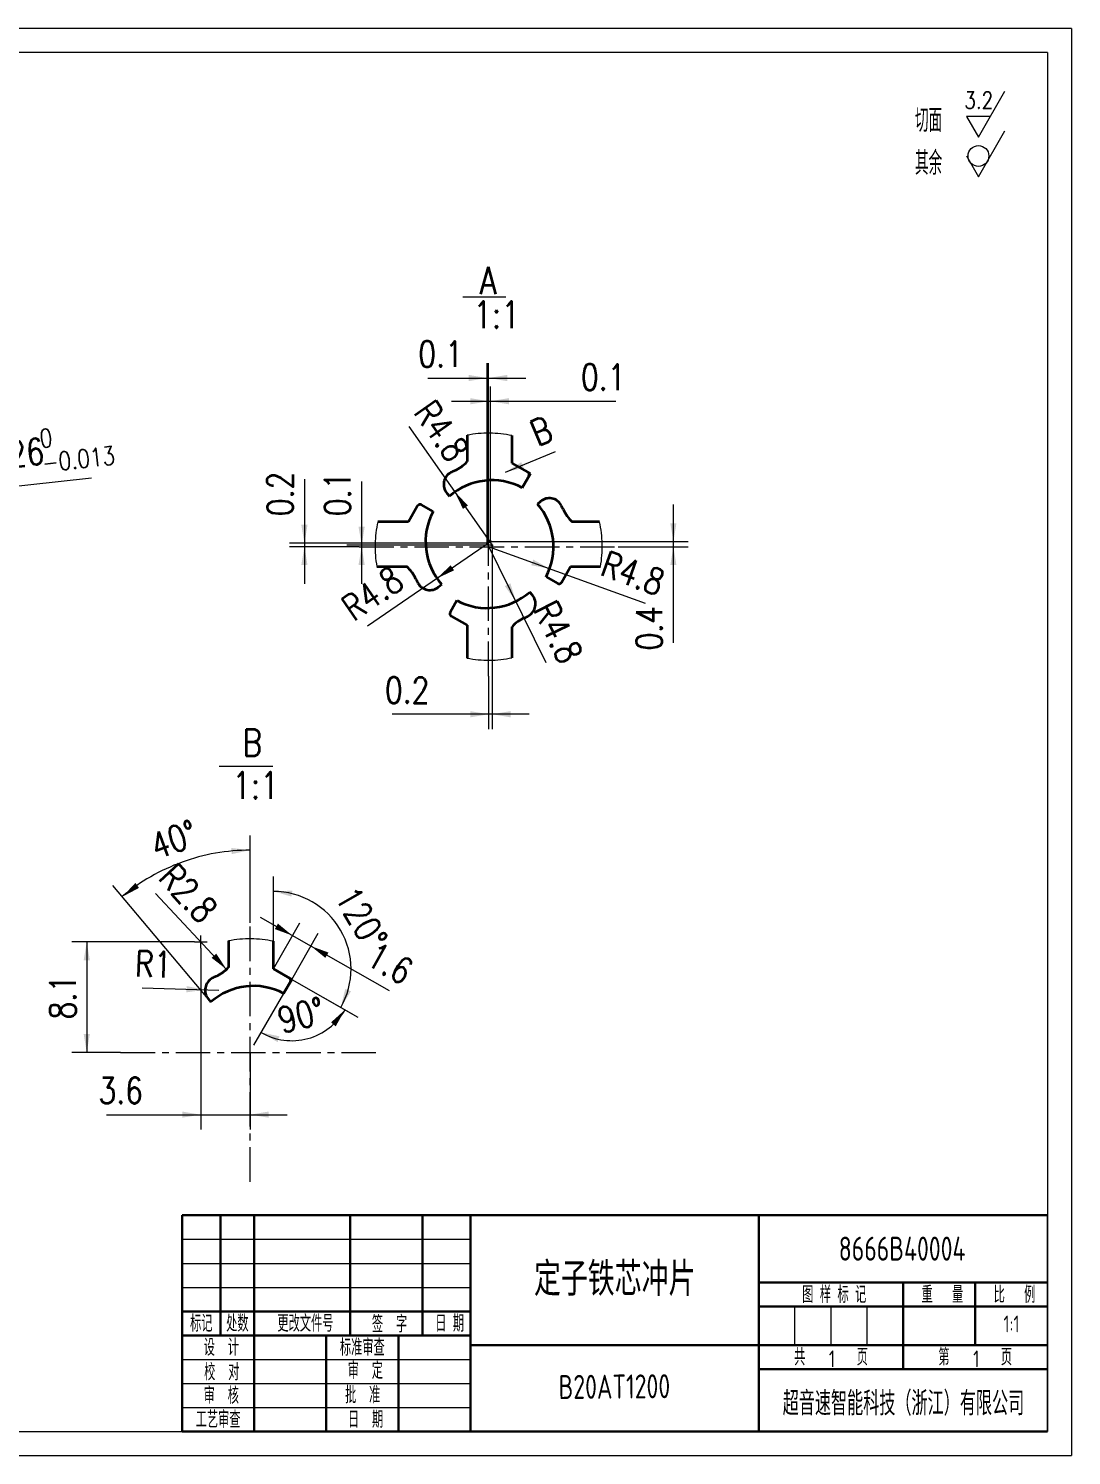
# Model space of a CAD drawing. Header units: millimetres. Extents: x 785 to 933, y 35 to 140.
# Drawn here: x 856.4 to 933.1, y 34.9 to 140 of the extents above; entities that cross this region are included whole.
import ezdxf
from ezdxf.enums import TextEntityAlignment as Align

# ---------------------------------------------------------------- set-up
doc = ezdxf.new("R2010")
doc.units = ezdxf.units.MM
doc.header["$LTSCALE"] = 10
doc.linetypes.add('CENTERX2', pattern=[20.32, 12.7, -2.54, 2.54, -2.54])
doc.layers.get('0').update_dxf_attribs({"lineweight": 35})
for name, color, linetype, lineweight in [('1轮廓实线层', 7, 'Continuous', 30), ('2细线层', 4, 'Continuous', 18), ('6文字层', 3, 'Continuous', 18), ('8符号标注层', 31, 'Continuous', 18), ('中心线层', 1, 'CENTERX2', 15), ('图框层', 7, 'Continuous', 18), ('尺寸线层', 3, 'Continuous', 18), ('粗实线层', 7, 'Continuous', 35)]:
    doc.layers.add(name, color=color, linetype=linetype, lineweight=lineweight)
doc.styles.add('PC_TEXTSTYLE', font='isocp.shx', dxfattribs={"width": 0.8, "bigfont": 'hzfs.shx'})
doc.styles.add('TH_GBDIM', font='romans.shx', dxfattribs={"width": 0.8, "bigfont": 'gbcbig.shx'})
doc.dimstyles.new('TH_GBDIM', dxfattribs={"dimtxt": 3.5, "dimasz": 2.5, "dimexe": 2, "dimexo": 0, "dimgap": 1.5, "dimtad": 1, "dimdec": 1, "dimdsep": 46, "dimtxsty": 'TH_GBDIM', "dimcen": 2.5, "dimdle": 5, "dimclrd": 4, "dimclre": 4, "dimclrt": 3, "dimadec": 0, "dimazin": 2, "dimtfac": 0.714286, "dimtdec": 1, "dimtmove": 0, "dimatfit": 3, "dimfxl": 1, "dimtolj": 1, "dimarcsym": 0})

# ---------------------------------------------------------------- blocks, each defined once
blk = doc.blocks.new('PC_TITLE_BLOCK')
at = {"layer": '1轮廓实线层'}
for p, q in [((-180, 0), (-180, 45)), ((-180, 0), (-180, 45)), ((-180, 45), (0, 45)), ((-172, 20), (-172, 45)), ((-165, 20), (-165, 45)), ((-145, 20), (-145, 45)), ((-130, 20), (-130, 45)), ((-120, 0), (-120, 45)), ((-60, 0), (-60, 45)), ((-60, 31), (0, 31)), ((-30, 13), (-30, 31)), ((-15, 18), (-15, 31)), ((-180, 25), (-120, 25)), ((-60, 26), (0, 26)), ((-180, 20), (-120, 20)), ((-165, 0), (-165, 20)), ((-150, 0), (-150, 20)), ((-135, 0), (-135, 20)), ((-120, 18), (0, 18)), ((-60, 13), (0, 13)), ((-180, 0), (0, 0))]:
    blk.add_line(p, q, dxfattribs=at)
at = {"layer": '2细线层'}
for p, q in [((-180, 40), (-120, 40)), ((-180, 35), (-120, 35)), ((-180, 30), (-120, 30)), ((-180, 15), (-120, 15)), ((-180, 10), (-120, 10)), ((-180, 5), (-120, 5))]:
    blk.add_line(p, q, dxfattribs=at)
at = {"layer": '2细线层', "color": 75}
for p, q in [((-52.5, 18), (-52.5, 26)), ((-45, 18), (-45, 26)), ((-37.5, 18), (-37.5, 26))]:
    blk.add_line(p, q, dxfattribs=at)
at = {"layer": '图框层'}
blk.add_line((0, 0), (0, 45), dxfattribs=at)
at = {"style": 'PC_TEXTSTYLE'}
blk.add_attdef('图纸张数', (0, 0), '', height=5, dxfattribs=at)
at = {"layer": '6文字层', "attachment_point": 5, "style": 'PC_TEXTSTYLE'}
for s, insert, char_height, width in [('{\\W0.667; 图 样 标 记 }', (-45, 28.5), 3.5, 23.1282), ('{\\W0.667; 重   量 }', (-22.5, 28.5), 3.5, 16.008), ('{\\W0.667; 比   例 }', (-7.5, 28.5), 3.5, 16.008), ('{\\W0.667;标记}', (-176, 22.5), 3.5, 6.7992), ('{\\W0.667;处数}', (-168.5, 22.5), 3.5, 6.6825), ('{\\W0.667; 更改文件号 }', (-155, 22.5), 3.5, 19.7599), ('{\\W0.667; 签  字 }', (-137.51, 22.37), 3.5, 13.7569), ('{\\W0.667; 日 期 }', (-125, 22.5), 3.5, 11.5058), ('{\\W0.667; 设  计 }', (-172.5, 17.5), 3.5, 13.7569), ('{\\W0.667;标准审查}', (-142.5, 17.5), 3.5, 13.8611), ('{\\W0.667;共        页}', (-45, 15.5), 3.5, 24.4581), ('{\\W0.667;第        页}', (-15, 15.5), 3.5, 24.4289), ('{\\W0.667; 校  对 }', (-172.4, 12.37), 3.5, 13.7569), ('{\\W0.667; 审  定 }', (-142.53, 12.68), 3.5, 13.7569), ('{\\W0.667; 审  核 }', (-172.5, 7.5), 3.5, 13.7569), ('{\\W0.667;批  准}', (-142.43, 7.6), 3.5, 11.068), ('{\\W0.67;超音速智能科技（浙江）有限公司}', (-29.93, 5.8), 5, 74.6825), ('{\\W0.667;工艺审查}', (-172.5, 2.5), 3.5, 13.5109), ('{\\W0.667; 日  期 }', (-142.5, 2.5), 3.5, 13.7569)]:
    blk.add_mtext(s, dxfattribs=dict(at, insert=insert, char_height=char_height, width=width))
at = {"layer": '6文字层', "style": 'PC_TEXTSTYLE'}
for tag, p, height, width in [('图样代号', (-56.96, 35.53), 5, 2.17699), ('图样名称', (-116.78, 28.23), 7, 1.54867), ('重量', (-28.88, 20.51), 3.5, 1.48171), ('比例', (-13.53, 20.62), 3.5, 1.46843), ('设计', (-163.77, 15.45), 3.5, 1.50488), ('标准审查', (-133.59, 15.31), 3.5, 0.732355), ('共几页', (-49.76, 13.35), 3.5, 0.782855), ('第几页', (-19.69, 13.35), 3.5, 0.776067), ('校对', (-163.77, 10.48), 3.5, 1.48051), ('审定', (-133.8, 10.61), 3.5, 1.49481), ('审核', (-163.87, 5.38), 3.5, 1.51106), ('批准', (-133.7, 5.38), 3.5, 1.49471), ('工艺审查', (-163.87, 0.41), 3.5, 0.741847), ('日期', (-134.08, 0.41), 3.5, 1.54617)]:
    blk.add_attdef(tag, p, '', height=height, dxfattribs=dict(at, width=width))
at = {"layer": '6文字层', "style": 'PC_TEXTSTYLE', "width": 0.986205}
blk.add_attdef('产品名称或材料标记', (-117.65, 6.59), '', height=5, rotation=0.4655, dxfattribs=at)
blk = doc.blocks.new('*X12')
at = {"layer": '尺寸线层', "linetype": 'Continuous', "transparency": 16777216}
blk.add_hatch(color=4, dxfattribs=at).paths.add_polyline_path([(887.73, 105.86), (888.7, 104.88), (888.33, 104.62)], flags=0)
at = {"layer": '尺寸线层', "color": 4, "linetype": 'Continuous', "transparency": 16777216}
blk.add_line((884.35, 110.68), (890.47, 101.96), dxfattribs=at)
at = {"layer": '尺寸线层', "color": 3, "linetype": 'Continuous', "transparency": 16777216, "insert": (886.75, 110.36), "char_height": 1.911, "width": 6.552, "attachment_point": 5, "rotation": 305.046, "style": 'TH_GBDIM'}
blk.add_mtext('R4.8', dxfattribs=at)
blk = doc.blocks.new('*X13')
at = {"layer": '尺寸线层', "linetype": 'Continuous', "transparency": 16777216}
blk.add_hatch(color=4, dxfattribs=at).paths.add_polyline_path([(894.71, 100.22), (893.35, 100.47), (893.5, 100.89)], flags=0)
at = {"layer": '尺寸线层', "color": 4, "linetype": 'Continuous', "transparency": 16777216}
blk.add_line((901.76, 97.66), (890.22, 101.84), dxfattribs=at)
at = {"layer": '尺寸线层', "color": 3, "linetype": 'Continuous', "transparency": 16777216, "insert": (900.83, 99.88), "char_height": 1.911, "width": 6.552, "attachment_point": 5, "rotation": 340.0637, "style": 'TH_GBDIM'}
blk.add_mtext('R4.8', dxfattribs=at)
blk = doc.blocks.new('*X14')
at = {"layer": '尺寸线层', "linetype": 'Continuous', "transparency": 16777216}
blk.add_hatch(color=4, dxfattribs=at).paths.add_polyline_path([(886.42, 99.51), (887.42, 100.47), (887.68, 100.1)], flags=0)
at = {"layer": '尺寸线层', "color": 4, "linetype": 'Continuous', "transparency": 16777216}
blk.add_line((881.31, 96), (890.35, 102.21), dxfattribs=at)
at = {"layer": '尺寸线层', "color": 3, "linetype": 'Continuous', "transparency": 16777216, "insert": (881.66, 98.39), "char_height": 1.911, "width": 6.552, "attachment_point": 5, "rotation": 34.4411, "style": 'TH_GBDIM'}
blk.add_mtext('R4.8', dxfattribs=at)
blk = doc.blocks.new('*X15')
at = {"layer": '尺寸线层', "linetype": 'Continuous', "transparency": 16777216}
blk.add_hatch(color=4, dxfattribs=at).paths.add_polyline_path([(892.22, 97.82), (891.41, 98.94), (891.82, 99.14)], flags=0)
at = {"layer": '尺寸线层', "color": 4, "linetype": 'Continuous', "transparency": 16777216}
blk.add_line((894.46, 93.29), (890.11, 102.09), dxfattribs=at)
at = {"layer": '尺寸线层', "color": 3, "linetype": 'Continuous', "transparency": 16777216, "insert": (895.33, 95.55), "char_height": 1.911, "width": 6.552, "attachment_point": 5, "rotation": 296.3444, "style": 'TH_GBDIM'}
blk.add_mtext('R4.8', dxfattribs=at)
blk = doc.blocks.new('*X16')
at = {"layer": '尺寸线层', "linetype": 'Continuous', "transparency": 16777216}
for points in [[(890.22, 112.55), (888.86, 112.78), (888.86, 112.32)], [(890.35, 112.55), (891.72, 112.78), (891.72, 112.32)]]:
    blk.add_hatch(color=4, dxfattribs=at).paths.add_polyline_path(points, flags=0)
at = {"layer": '尺寸线层', "color": 4, "linetype": 'Continuous', "transparency": 16777216}
for p, q in [((890.22, 102.3), (890.22, 113.64)), ((890.35, 102.3), (890.35, 113.64)), ((887.49, 112.55), (899.58, 112.55))]:
    blk.add_line(p, q, dxfattribs=at)
at = {"layer": '尺寸线层', "color": 3, "linetype": 'CENTERX2', "transparency": 16777216, "insert": (898.65, 114.33), "char_height": 1.911, "width": 3.822, "attachment_point": 5, "style": 'TH_GBDIM'}
blk.add_mtext('0.1', dxfattribs=at)
blk = doc.blocks.new('*X17')
at = {"layer": '尺寸线层', "linetype": 'Continuous', "transparency": 16777216}
for points in [[(903.82, 102.21), (903.59, 103.57), (904.04, 103.57)], [(903.82, 101.84), (903.59, 100.48), (904.04, 100.48)]]:
    blk.add_hatch(color=4, dxfattribs=at).paths.add_polyline_path(points, flags=0)
at = {"layer": '尺寸线层', "color": 4, "linetype": 'Continuous', "transparency": 16777216}
for p, q in [((903.82, 94.75), (903.82, 104.94)), ((890.44, 102.21), (904.91, 102.21)), ((899.76, 101.84), (904.91, 101.84))]:
    blk.add_line(p, q, dxfattribs=at)
at = {"layer": '尺寸线层', "color": 3, "linetype": 'CENTERX2', "transparency": 16777216, "insert": (902.04, 95.84), "char_height": 1.911, "width": 4.368, "attachment_point": 5, "rotation": 90, "style": 'TH_GBDIM'}
blk.add_mtext('0.4', dxfattribs=at)
blk = doc.blocks.new('*X18')
at = {"layer": '尺寸线层', "linetype": 'Continuous', "transparency": 16777216}
for points in [[(890.22, 89.5), (888.86, 89.27), (888.86, 89.73)], [(890.47, 89.5), (891.84, 89.27), (891.84, 89.73)]]:
    blk.add_hatch(color=4, dxfattribs=at).paths.add_polyline_path(points, flags=0)
at = {"layer": '尺寸线层', "color": 4, "linetype": 'Continuous', "transparency": 16777216}
for p, q in [((890.47, 101.87), (890.47, 88.41)), ((890.22, 92.31), (890.22, 88.41)), ((893.2, 89.5), (883.13, 89.5))]:
    blk.add_line(p, q, dxfattribs=at)
at = {"layer": '尺寸线层', "color": 3, "linetype": 'CENTERX2', "transparency": 16777216, "insert": (884.22, 91.27), "char_height": 1.911, "width": 4.368, "attachment_point": 5, "style": 'TH_GBDIM'}
blk.add_mtext('0.2', dxfattribs=at)
blk = doc.blocks.new('*X19')
at = {"layer": '尺寸线层', "linetype": 'Continuous', "transparency": 16777216}
for points in [[(880.87, 101.96), (881.1, 103.32), (880.64, 103.32)], [(880.87, 101.84), (881.1, 100.48), (880.64, 100.48)]]:
    blk.add_hatch(color=4, dxfattribs=at).paths.add_polyline_path(points, flags=0)
at = {"layer": '尺寸线层', "color": 4, "linetype": 'Continuous', "transparency": 16777216}
for p, q in [((880.87, 106.65), (880.87, 99.11)), ((890.38, 101.96), (879.78, 101.96)), ((880.69, 101.84), (881.96, 101.84))]:
    blk.add_line(p, q, dxfattribs=at)
at = {"layer": '尺寸线层', "color": 3, "linetype": 'CENTERX2', "transparency": 16777216, "insert": (879.1, 105.72), "char_height": 1.911, "width": 3.822, "attachment_point": 5, "rotation": 90, "style": 'TH_GBDIM'}
blk.add_mtext('0.1', dxfattribs=at)
blk = doc.blocks.new('*X20')
at = {"layer": '尺寸线层', "linetype": 'Continuous', "transparency": 16777216}
for points in [[(876.66, 102.09), (876.89, 103.45), (876.43, 103.45)], [(876.66, 101.84), (876.89, 100.48), (876.43, 100.48)]]:
    blk.add_hatch(color=4, dxfattribs=at).paths.add_polyline_path(points, flags=0)
at = {"layer": '尺寸线层', "color": 4, "linetype": 'Continuous', "transparency": 16777216}
for p, q in [((876.66, 106.81), (876.66, 99.11)), ((890.02, 102.09), (875.57, 102.09)), ((880.69, 101.84), (875.57, 101.84))]:
    blk.add_line(p, q, dxfattribs=at)
at = {"layer": '尺寸线层', "color": 3, "linetype": 'CENTERX2', "transparency": 16777216, "insert": (874.88, 105.72), "char_height": 1.911, "width": 4.368, "attachment_point": 5, "rotation": 90, "style": 'TH_GBDIM'}
blk.add_mtext('0.2', dxfattribs=at)
blk = doc.blocks.new('*X21')
at = {"layer": '尺寸线层', "linetype": 'Continuous', "transparency": 16777216}
for points in [[(890.11, 114.26), (888.74, 114.49), (888.74, 114.03)], [(890.22, 114.26), (891.59, 114.49), (891.59, 114.03)]]:
    blk.add_hatch(color=4, dxfattribs=at).paths.add_polyline_path(points, flags=0)
at = {"layer": '尺寸线层', "color": 4, "linetype": 'Continuous', "transparency": 16777216}
for p, q in [((890.11, 102.18), (890.11, 115.35)), ((890.22, 111.37), (890.22, 115.35)), ((885.75, 114.26), (892.95, 114.26))]:
    blk.add_line(p, q, dxfattribs=at)
at = {"layer": '尺寸线层', "color": 3, "linetype": 'CENTERX2', "transparency": 16777216, "insert": (886.68, 116.03), "char_height": 1.911, "width": 3.822, "attachment_point": 5, "style": 'TH_GBDIM'}
blk.add_mtext('0.1', dxfattribs=at)
blk = doc.blocks.new('*X22')
at = {"layer": '尺寸线层', "linetype": 'Continuous', "transparency": 16777216}
for points in [[(874.38, 76.46), (875.7, 76.07), (875.78, 76.51)], [(879.34, 67.91), (879.66, 69.26), (880.09, 69.1)]]:
    blk.add_hatch(color=4, dxfattribs=at).paths.add_polyline_path(points, flags=0)
at = {"layer": '尺寸线层', "color": 4, "linetype": 'Continuous', "transparency": 16777216}
for p, q in [((874.38, 72.78), (874.38, 77.55)), ((875.73, 69.97), (880.29, 67.37))]:
    blk.add_line(p, q, dxfattribs=at)
for start, end in [(30.1421, 90), (330.2842, 30.1421)]:
    blk.add_arc((874.38, 70.74), 5.71, start, end, dxfattribs=at)
at = {"layer": '尺寸线层', "color": 3, "linetype": 'CENTERX2', "transparency": 16777216, "insert": (880.85, 74.5), "char_height": 1.911, "width": 6.7704, "attachment_point": 5, "rotation": 300.1421, "style": 'TH_GBDIM'}
blk.add_mtext('120%%D', dxfattribs=at)
blk = doc.blocks.new('*X23')
at = {"layer": '尺寸线层', "linetype": 'Continuous', "transparency": 16777216}
for points in [[(875.78, 73.2), (874.71, 74.08), (874.48, 73.68)], [(877.13, 72.43), (878.43, 71.95), (878.2, 71.56)]]:
    blk.add_hatch(color=4, dxfattribs=at).paths.add_polyline_path(points, flags=0)
at = {"layer": '尺寸线层', "color": 4, "linetype": 'Continuous', "transparency": 16777216}
for p, q in [((873.41, 74.56), (882.89, 69.15)), ((874.38, 70.74), (876.32, 74.15)), ((875.73, 69.97), (877.67, 73.38))]:
    blk.add_line(p, q, dxfattribs=at)
at = {"layer": '尺寸线层', "color": 3, "linetype": 'CENTERX2', "transparency": 16777216, "insert": (882.96, 71.15), "char_height": 1.911, "width": 3.822, "attachment_point": 5, "rotation": 330.2842, "style": 'TH_GBDIM'}
blk.add_mtext('1.6', dxfattribs=at)
blk = doc.blocks.new('*X24')
at = {"layer": '尺寸线层', "linetype": 'Continuous', "transparency": 16777216}
for points in [[(879.65, 67.74), (878.62, 66.81), (878.96, 66.51)], [(873.47, 66.07), (874.82, 65.78), (874.69, 65.35)]]:
    blk.add_hatch(color=4, dxfattribs=at).paths.add_polyline_path(points, flags=0)
at = {"layer": '尺寸线层', "color": 4, "linetype": 'Continuous', "transparency": 16777216}
for p, q in [((875.73, 69.97), (880.59, 67.2)), ((875.13, 68.94), (872.92, 65.12))]:
    blk.add_line(p, q, dxfattribs=at)
for start, end in [(285.1421, 330.2842), (240, 285.1421)]:
    blk.add_arc((875.73, 69.97), 4.51, start, end, dxfattribs=at)
at = {"layer": '尺寸线层', "color": 3, "linetype": 'CENTERX2', "transparency": 16777216, "insert": (876.42, 67.33), "char_height": 1.911, "width": 5.2416, "attachment_point": 5, "rotation": 14.6661, "style": 'TH_GBDIM'}
blk.add_mtext('90%%D', dxfattribs=at)
blk = doc.blocks.new('*X25')
at = {"layer": '尺寸线层', "linetype": 'Continuous', "transparency": 16777216}
blk.add_hatch(color=4, dxfattribs=at).paths.add_polyline_path([(870.93, 70.71), (869.83, 71.56), (870.17, 71.87)], flags=0)
at = {"layer": '尺寸线层', "color": 4, "linetype": 'Continuous', "transparency": 16777216}
blk.add_line((870.93, 70.71), (865.7, 76.31), dxfattribs=at)
at = {"layer": '尺寸线层', "color": 3, "linetype": 'Continuous', "transparency": 16777216, "insert": (868.11, 76.32), "char_height": 1.911, "width": 6.552, "attachment_point": 5, "rotation": 313.1188, "style": 'TH_GBDIM'}
blk.add_mtext('R2.8', dxfattribs=at)
blk = doc.blocks.new('*X26')
at = {"layer": '尺寸线层', "linetype": 'Continuous', "transparency": 16777216}
for points in [[(872.66, 79.49), (871.31, 79.2), (871.28, 79.65)], [(863.26, 76.06), (864.48, 76.71), (864.22, 77.08)]]:
    blk.add_hatch(color=4, dxfattribs=at).paths.add_polyline_path(points, flags=0)
at = {"layer": '尺寸线层', "color": 4, "linetype": 'Continuous', "transparency": 16777216}
for p, q in [((872.66, 74.13), (872.66, 80.58)), ((869.58, 68.53), (862.56, 76.9))]:
    blk.add_line(p, q, dxfattribs=at)
for start, end in [(90, 110), (110, 130)]:
    blk.add_arc((872.66, 64.86), 14.63, start, end, dxfattribs=at)
at = {"layer": '尺寸线层', "color": 3, "linetype": 'CENTERX2', "transparency": 16777216, "insert": (867.05, 80.27), "char_height": 1.911, "width": 5.2416, "attachment_point": 5, "rotation": 20, "style": 'TH_GBDIM'}
blk.add_mtext('40%%D', dxfattribs=at)
blk = doc.blocks.new('*X27')
at = {"layer": '尺寸线层', "linetype": 'Continuous', "transparency": 16777216}
blk.add_hatch(color=4, dxfattribs=at).paths.add_polyline_path([(869.35, 69.21), (867.99, 69.48), (867.97, 69.02)], flags=0)
at = {"layer": '尺寸线层', "color": 4, "linetype": 'Continuous', "transparency": 16777216}
blk.add_line((864.72, 69.35), (870.35, 69.18), dxfattribs=at)
at = {"layer": '尺寸线层', "color": 3, "linetype": 'Continuous', "transparency": 16777216, "insert": (865.54, 71.1), "char_height": 1.911, "width": 3.822, "attachment_point": 5, "rotation": 358.2192, "style": 'TH_GBDIM'}
blk.add_mtext('R1', dxfattribs=at)
blk = doc.blocks.new('*X28')
at = {"layer": '尺寸线层', "linetype": 'Continuous', "transparency": 16777216}
blk.add_hatch(color=4, dxfattribs=at).paths.add_polyline_path([(891.45, 107.33), (892.62, 108.06), (892.8, 107.64)], flags=0)
at = {"layer": '尺寸线层', "color": 4, "linetype": 'Continuous', "transparency": 16777216}
blk.add_line((891.45, 107.33), (895.13, 108.86), dxfattribs=at)
at = {"layer": '尺寸线层', "color": 3, "linetype": 'Continuous', "transparency": 16777216, "insert": (894.09, 110.35), "char_height": 1.91, "width": 3.822, "attachment_point": 5, "rotation": 22.6385, "style": 'TH_GBDIM'}
blk.add_mtext('B', dxfattribs=at)
blk = doc.blocks.new('*X29')
at = {"layer": '尺寸线层', "linetype": 'Continuous', "transparency": 16777216}
for points in [[(860.64, 72.74), (860.87, 71.37), (860.41, 71.37)], [(860.64, 64.6), (860.87, 65.96), (860.41, 65.96)]]:
    blk.add_hatch(color=4, dxfattribs=at).paths.add_polyline_path(points, flags=0)
at = {"layer": '尺寸线层', "color": 4, "linetype": 'Continuous', "transparency": 16777216}
for p, q in [((868.58, 72.74), (859.55, 72.74)), ((860.64, 72.74), (860.64, 64.6)), ((863.13, 64.6), (859.55, 64.6))]:
    blk.add_line(p, q, dxfattribs=at)
at = {"layer": '尺寸线层', "color": 3, "linetype": 'CENTERX2', "transparency": 16777216, "insert": (858.87, 68.67), "char_height": 1.911, "width": 3.822, "attachment_point": 5, "rotation": 90, "style": 'TH_GBDIM'}
blk.add_mtext('8.1', dxfattribs=at)
blk = doc.blocks.new('*X30')
at = {"layer": '尺寸线层', "linetype": 'Continuous', "transparency": 16777216}
for points in [[(869.04, 60.01), (867.67, 60.24), (867.67, 59.79)], [(872.66, 60.01), (874.03, 60.24), (874.03, 59.79)]]:
    blk.add_hatch(color=4, dxfattribs=at).paths.add_polyline_path(points, flags=0)
at = {"layer": '尺寸线层', "color": 4, "linetype": 'Continuous', "transparency": 16777216}
for p, q in [((869.04, 72.28), (869.04, 58.92)), ((872.66, 64.6), (872.66, 58.92)), ((862.1, 60.01), (875.39, 60.01))]:
    blk.add_line(p, q, dxfattribs=at)
at = {"layer": '尺寸线层', "color": 3, "linetype": 'CENTERX2', "transparency": 16777216, "insert": (863.14, 61.79), "char_height": 1.911, "width": 4.1496, "attachment_point": 5, "style": 'TH_GBDIM'}
blk.add_mtext('3.6', dxfattribs=at)
blk = doc.blocks.new('*X37')
at = {"color": 3, "true_color": 0x00ff00, "char_height": 1.911, "attachment_point": 1, "rotation": 6.3225, "style": 'TH_GBDIM'}
for s, insert, width in [('{\\H0.7071x;0}', (857.1, 110.45), 13.8988), ('%%C26', (853.47, 109.42), 28.75), ('{\\H0.7071x;-0.013}', (857.29, 108.66), 13.8988)]:
    blk.add_mtext(s, dxfattribs=dict(at, insert=insert, width=width))
blk = doc.blocks.new('*X36')
at = {"layer": '尺寸线层', "linetype": 'Continuous', "transparency": 16777216}
for points in [[(846.9, 105.32), (845.57, 104.95), (845.52, 105.4)], [(821.06, 102.46), (822.44, 102.38), (822.39, 102.84)]]:
    blk.add_hatch(color=4, dxfattribs=at).paths.add_polyline_path(points, flags=0)
at = {"layer": '尺寸线层', "color": 4, "linetype": 'Continuous', "transparency": 16777216}
blk.add_line((860.99, 106.88), (821.06, 102.46), dxfattribs=at)
at = {"layer": '尺寸线层', "color": 3, "linetype": 'CENTERX2', "transparency": 16777216}
blk.add_blockref('*X37', (0, 0), dxfattribs=at)

msp = doc.modelspace()

# ---------------------------------------------------------------- linework, layer by layer
at = {"layer": '2细线层'}
for p, q in [((933.11, 140), (784.51, 140)), ((933.11, 140), (933.11, 34.92)), ((784.51, 34.92), (933.11, 34.92))]:
    msp.add_line(p, q, dxfattribs=at)
at = {"layer": '2细线层', "linetype": 'CENTERX2'}
for centre, start, end in [((890.22, 101.84), 78.1653, 100.9242), ((890.22, 101.84), 167.3378, 190.1017), ((890.22, 101.84), 349.8983, 12.6622), ((890.22, 101.84), 259.0758, 281.8347), ((872.66, 64.6), 78.1653, 100.9242)]:
    msp.add_arc(centre, 8.36, start, end, dxfattribs=at)
at = {"layer": '8符号标注层'}
for points in [[(926.27, 132), (928.2, 135.38)], [(927.15, 133.53), (925.39, 133.53)], [(925.39, 133.53), (926.27, 132)], [(926.27, 129.08), (928.2, 132.46)], [(925.39, 130.61), (926.27, 129.08)]]:
    msp.add_lwpolyline(points, dxfattribs=at)
msp.add_circle((926.27, 130.61), 0.765, dxfattribs=at)
at = {"layer": '中心线层', "linetype": 'CENTERX2', "ltscale": 0.02}
for p, q in [((890.22, 92.31), (890.22, 111.37)), ((890.19, 102.09), (890.02, 102.09)), ((890.11, 102.18), (890.11, 102)), ((890.44, 102.21), (890.27, 102.21)), ((890.35, 102.3), (890.35, 102.12)), ((890.38, 101.96), (890.56, 101.96)), ((890.47, 101.87), (890.47, 102.05)), ((880.69, 101.84), (899.76, 101.84)), ((872.66, 55.07), (872.66, 74.13)), ((868.58, 72.74), (869.5, 72.74)), ((869.04, 72.28), (869.04, 73.2)), ((863.13, 64.6), (882.2, 64.6))]:
    msp.add_line(p, q, dxfattribs=at)
at = {"layer": '图框层'}
for p, q in [((931.34, 138.23), (793.36, 138.23)), ((931.34, 138.23), (931.34, 36.68)), ((793.36, 36.68), (931.34, 36.68))]:
    msp.add_line(p, q, dxfattribs=at)
at = {"layer": '尺寸线层', "linetype": 'CENTERX2'}
for p, q in [((888.32, 120.25), (891.48, 120.25)), ((870.39, 85.68), (874.34, 85.68))]:
    msp.add_line(p, q, dxfattribs=at)
at = {"layer": '粗实线层'}
for p, q in [((888.64, 110.05), (888.64, 108.1)), ((891.94, 107.99), (891.94, 110.03)), ((893.29, 107.22), (891.94, 107.99)), ((892.69, 106.18), (893.29, 107.22)), ((887.14, 105.78), (887.33, 105.55)), ((894.04, 105.17), (893.81, 104.98)), ((884.99, 104.84), (884.33, 103.67)), ((886.13, 104.42), (885.27, 104.92)), ((884.33, 103.67), (882.06, 103.67)), ((898.38, 103.67), (896.37, 103.67)), ((881.99, 100.37), (884.21, 100.37)), ((895.59, 99.21), (896.25, 100.37)), ((896.25, 100.37), (898.46, 100.37)), ((886.54, 98.88), (886.77, 99.07)), ((894.45, 99.62), (895.31, 99.13)), ((887.89, 97.87), (887.39, 97)), ((893.44, 98.27), (893.25, 98.5)), ((887.47, 96.73), (888.64, 96.06)), ((888.64, 96.06), (888.64, 93.63)), ((891.94, 93.66), (891.94, 95.94)), ((871.08, 72.81), (871.08, 70.86)), ((874.38, 70.74), (874.38, 72.78)), ((875.73, 69.97), (874.38, 70.74)), ((875.13, 68.94), (875.73, 69.97)), ((869.58, 68.53), (869.77, 68.3))]:
    msp.add_line(p, q, dxfattribs=at)
for centre, radius, start, end in [((887.91, 106.42), 1, 118.463, 220), ((890.29, 102.02), 6, 115.3769, 118.463), ((886.6, 109.98), 2.77, 293.7849, 317.3579), ((893.01, 107.14), 0.2, 330, 61.9761), ((890.47, 101.96), 4.77, 62.298, 131.183), ((894.68, 104.41), 1, 28.463, 130), ((885.17, 104.75), 0.2, 60, 151.9761), ((890.35, 102.21), 4.77, 152.298, 221.183), ((890.22, 101.84), 4.77, 332.298, 41.183), ((890.29, 102.02), 6, 25.3769, 28.463), ((898.25, 105.71), 2.77, 203.7849, 227.3579), ((882.33, 98.33), 2.77, 23.7849, 47.3579), ((890.29, 102.02), 6, 205.3769, 208.463), ((885.89, 99.64), 1, 208.463, 310), ((895.41, 99.3), 0.2, 240, 331.9761), ((890.11, 102.09), 4.77, 242.298, 311.183), ((892.67, 97.63), 1, 298.463, 40), ((887.56, 96.9), 0.2, 150, 241.9761), ((890.29, 102.02), 6, 295.3769, 298.463), ((893.98, 94.07), 2.77, 113.7849, 137.3579), ((869.04, 72.74), 2.77, 293.7849, 317.3579), ((870.35, 69.18), 1, 118.463, 220), ((872.91, 64.72), 4.77, 62.298, 131.183), ((872.73, 64.78), 6, 115.3769, 118.463), ((875.45, 69.9), 0.2, 330, 61.9761)]:
    msp.add_arc(centre, radius, start, end, dxfattribs=at)

# ---------------------------------------------------------------- block references
at = {"layer": '图框层'}
ref = msp.add_blockref('PC_TITLE_BLOCK', (931.34, 36.68), dxfattribs=dict(at, xscale=0.353808, yscale=0.353808, zscale=0.353808))
ref.add_attrib('产品名称或材料标记', 'B20AT1200', dxfattribs={"layer": '6文字层', "height": 1.769, "rotation": 0.4655, "style": 'PC_TEXTSTYLE', "width": 0.8}).set_placement((899.48, 39.1), align=Align.CENTER)
ref.add_attrib('共几页', '1', dxfattribs={"layer": '6文字层', "height": 1.24, "style": 'PC_TEXTSTYLE', "width": 0.8}).set_placement((915.49, 41.41), align=Align.CENTER)
ref.add_attrib('第几页', '1', dxfattribs={"layer": '6文字层', "height": 1.24, "style": 'PC_TEXTSTYLE', "width": 0.8}).set_placement((926.11, 41.41), align=Align.CENTER)
ref.add_attrib('图样名称', '定子铁芯冲片', dxfattribs={"layer": '6文字层', "height": 2.477, "style": 'PC_TEXTSTYLE', "width": 0.8}).set_placement((899.5, 46.67), align=Align.CENTER)
ref.add_attrib('图样代号', '8666B40004', dxfattribs={"layer": '6文字层', "height": 1.769, "style": 'PC_TEXTSTYLE', "width": 0.8}).set_placement((920.65, 49.26), align=Align.CENTER)
ref.add_attrib('比例', '1:1', dxfattribs={"layer": '6文字层', "height": 1.238, "style": 'PC_TEXTSTYLE', "width": 0.8}).set_placement((928.7, 43.98), align=Align.CENTER)

# ---------------------------------------------------------------- texts
at = {"layer": '8符号标注层', "color": 3, "lineweight": 0, "attachment_point": 7, "style": 'PC_TEXTSTYLE'}
for s, insert, char_height, width in [('{\\Fromans,gbcbig;3.2}', (925.23, 134.1), 1.2383, 2.0167), ('{\\Fromans,gbcbig;切面}', (921.6, 132.37), 1.7337, 3.9007), ('{\\Fromans,gbcbig;其余}', (921.6, 129.22), 1.7337, 3.9874)]:
    msp.add_mtext(s, dxfattribs=dict(at, insert=insert, char_height=char_height, width=width))
at = {"layer": '尺寸线层', "linetype": 'CENTERX2', "char_height": 2, "attachment_point": 1, "style": 'TH_GBDIM'}
for s, insert, width in [('A', (889.56, 122.44), 1.8056), ('1:1', (889.08, 119.93), 1.8056), ('B', (872.09, 88.41), 2.257), ('1:1', (871.34, 85.27), 2.257)]:
    msp.add_mtext(s, dxfattribs=dict(at, insert=insert, width=width))

# ---------------------------------------------------------------- dimensions: what is measured, and where the dimension line sits
at = {"layer": '尺寸线层', "linetype": 'CENTERX2'}
for base, p1, p2, angle, picture, middle in [((890.22, 114.26), (890.11, 102.18), (890.22, 111.37), 0, '*X21', (886.68, 114.26)), ((890.35, 112.55), (890.22, 102.3), (890.35, 102.3), 0, '*X16', (898.65, 112.55)), ((876.6585, 101.8415), (890.0183, 102.0898), (880.6919, 101.8415), 270, '*X20', (876.6585, 105.7219)), ((880.87, 101.84), (890.38, 101.96), (880.69, 101.84), 270, '*X19', (880.87, 105.72)), ((903.82, 102.21), (899.76, 101.84), (890.44, 102.21), 90, '*X17', (903.82, 95.84))]:
    dim = msp.add_linear_dim(base=base, p1=p1, p2=p2, angle=angle, dimstyle='TH_GBDIM', override={"dimscale": 0.546, "dimsah": 1, "dimtfill": 1, "dimtzin": 8}, dxfattribs=at)
    dim.commit()
    dim.dimension.update_dxf_attribs({"geometry": picture, "text_midpoint": middle, "dimtype": 160})
for center, mpoint, picture, middle in [((890.47, 101.96), (887.73, 105.86), '*X12', (885.29, 109.34)), ((890.35, 102.21), (886.42, 99.51), '*X14', (882.66, 96.93)), ((890.11, 102.09), (892.22, 97.82), '*X15', (893.74, 94.76)), ((890.22, 101.84), (894.71, 100.22), '*X13', (900.22, 98.21)), ((869.04, 72.74), (870.93, 70.71), '*X25', (866.82, 75.11)), ((870.35, 69.18), (869.35, 69.21), '*X27', (865.49, 69.33))]:
    dim = msp.add_radius_dim(center=center, mpoint=mpoint, dimstyle='TH_GBDIM', override={"dimscale": 0.546, "dimpost": 'R<>', "dimsah": 1, "dimtfill": 1, "dimtzin": 8}, dxfattribs=at)
    dim.commit()
    dim.dimension.update_dxf_attribs({"geometry": picture, "text_midpoint": middle, "dimtype": 164})
dim = msp.add_diameter_dim_2p(p1=(821.06, 102.46), p2=(846.9, 105.32), text='\\A1;%%C26{\\H0.7071x;\\S0^ -0.013;}', dimstyle='TH_GBDIM', override={"dimscale": 0.546, "dimpost": '%%C<>', "dimsah": 1, "dimtfac": 1, "dimtfill": 1}, dxfattribs=at)
dim.commit()
dim.dimension.update_dxf_attribs({"geometry": '*X36', "text_midpoint": (857.42, 106.49), "dimtype": 163})
dim = msp.add_radius_dim(center=(892.46, 107.75), mpoint=(891.45, 107.33), text='B', dimstyle='TH_GBDIM', override={"dimscale": 0.546, "dimpost": 'R<>', "dimsah": 1, "dimtfac": 1, "dimtfill": 1}, dxfattribs=at)
dim.commit()
dim.dimension.update_dxf_attribs({"geometry": '*X28', "text_midpoint": (894.77, 108.71), "dimtype": 164})
for base, p1, p2, picture, middle in [((890.2239, 89.499), (890.4722, 101.872), (890.2239, 92.3095), '*X18', (884.2239, 89.499)), ((872.66, 60.01), (869.04, 72.28), (872.66, 64.6), '*X30', (863.14, 60.01))]:
    dim = msp.add_linear_dim(base=base, p1=p1, p2=p2, dimstyle='TH_GBDIM', override={"dimscale": 0.546, "dimsah": 1, "dimtfill": 1, "dimtzin": 8}, dxfattribs=at)
    dim.commit()
    dim.dimension.update_dxf_attribs({"geometry": picture, "text_midpoint": middle, "dimtype": 160})
for base, line1, line2, picture, middle in [((867.66, 78.6), ((869.58, 68.53), (869.77, 68.3)), ((872.66, 55.07), (872.66, 74.13)), '*X26', (867.05, 80.27)), ((879.32, 73.61), ((874.38, 70.74), (874.38, 72.78)), ((875.73, 69.97), (874.38, 70.74)), '*X22', (880.85, 74.5))]:
    dim = msp.add_angular_dim_2l(base=base, line1=line1, line2=line2, dimstyle='TH_GBDIM', override={"dimscale": 0.546, "dimtad": 1, "dimtih": 0, "dimtoh": 0, "dimsah": 1, "dimtfill": 1, "dimtzin": 8}, dxfattribs=at)
    dim.commit()
    dim.dimension.update_dxf_attribs({"geometry": picture, "text_midpoint": middle})
for base, p1, p2, angle, picture, middle in [((877.13, 72.43), (874.38, 70.74), (875.73, 69.97), 330.2842, '*X23', (882.08, 69.61)), ((860.64, 64.6), (868.58, 72.74), (863.13, 64.6), 90, '*X29', (860.64, 68.67))]:
    dim = msp.add_linear_dim(base=base, p1=p1, p2=p2, angle=angle, dimstyle='TH_GBDIM', override={"dimscale": 0.546, "dimsah": 1, "dimtfill": 1, "dimtzin": 8}, dxfattribs=at)
    dim.commit()
    dim.dimension.update_dxf_attribs({"geometry": picture, "text_midpoint": middle})
dim = msp.add_angular_dim_2l(base=(876.8696, 65.6089), line1=((875.727, 69.9745), (874.3783, 70.7442)), line2=((875.1283, 68.9374), (875.727, 69.9745)), dimstyle='TH_GBDIM', override={"dimscale": 0.546, "dimtad": 1, "dimtih": 0, "dimtoh": 0, "dimsah": 1, "dimtfill": 1, "dimtzin": 8}, dxfattribs=at)
dim.commit()
dim.dimension.update_dxf_attribs({"geometry": '*X24', "text_midpoint": (876.4203, 67.3255), "dimtype": 162})

doc.saveas('drawing.dxf')
